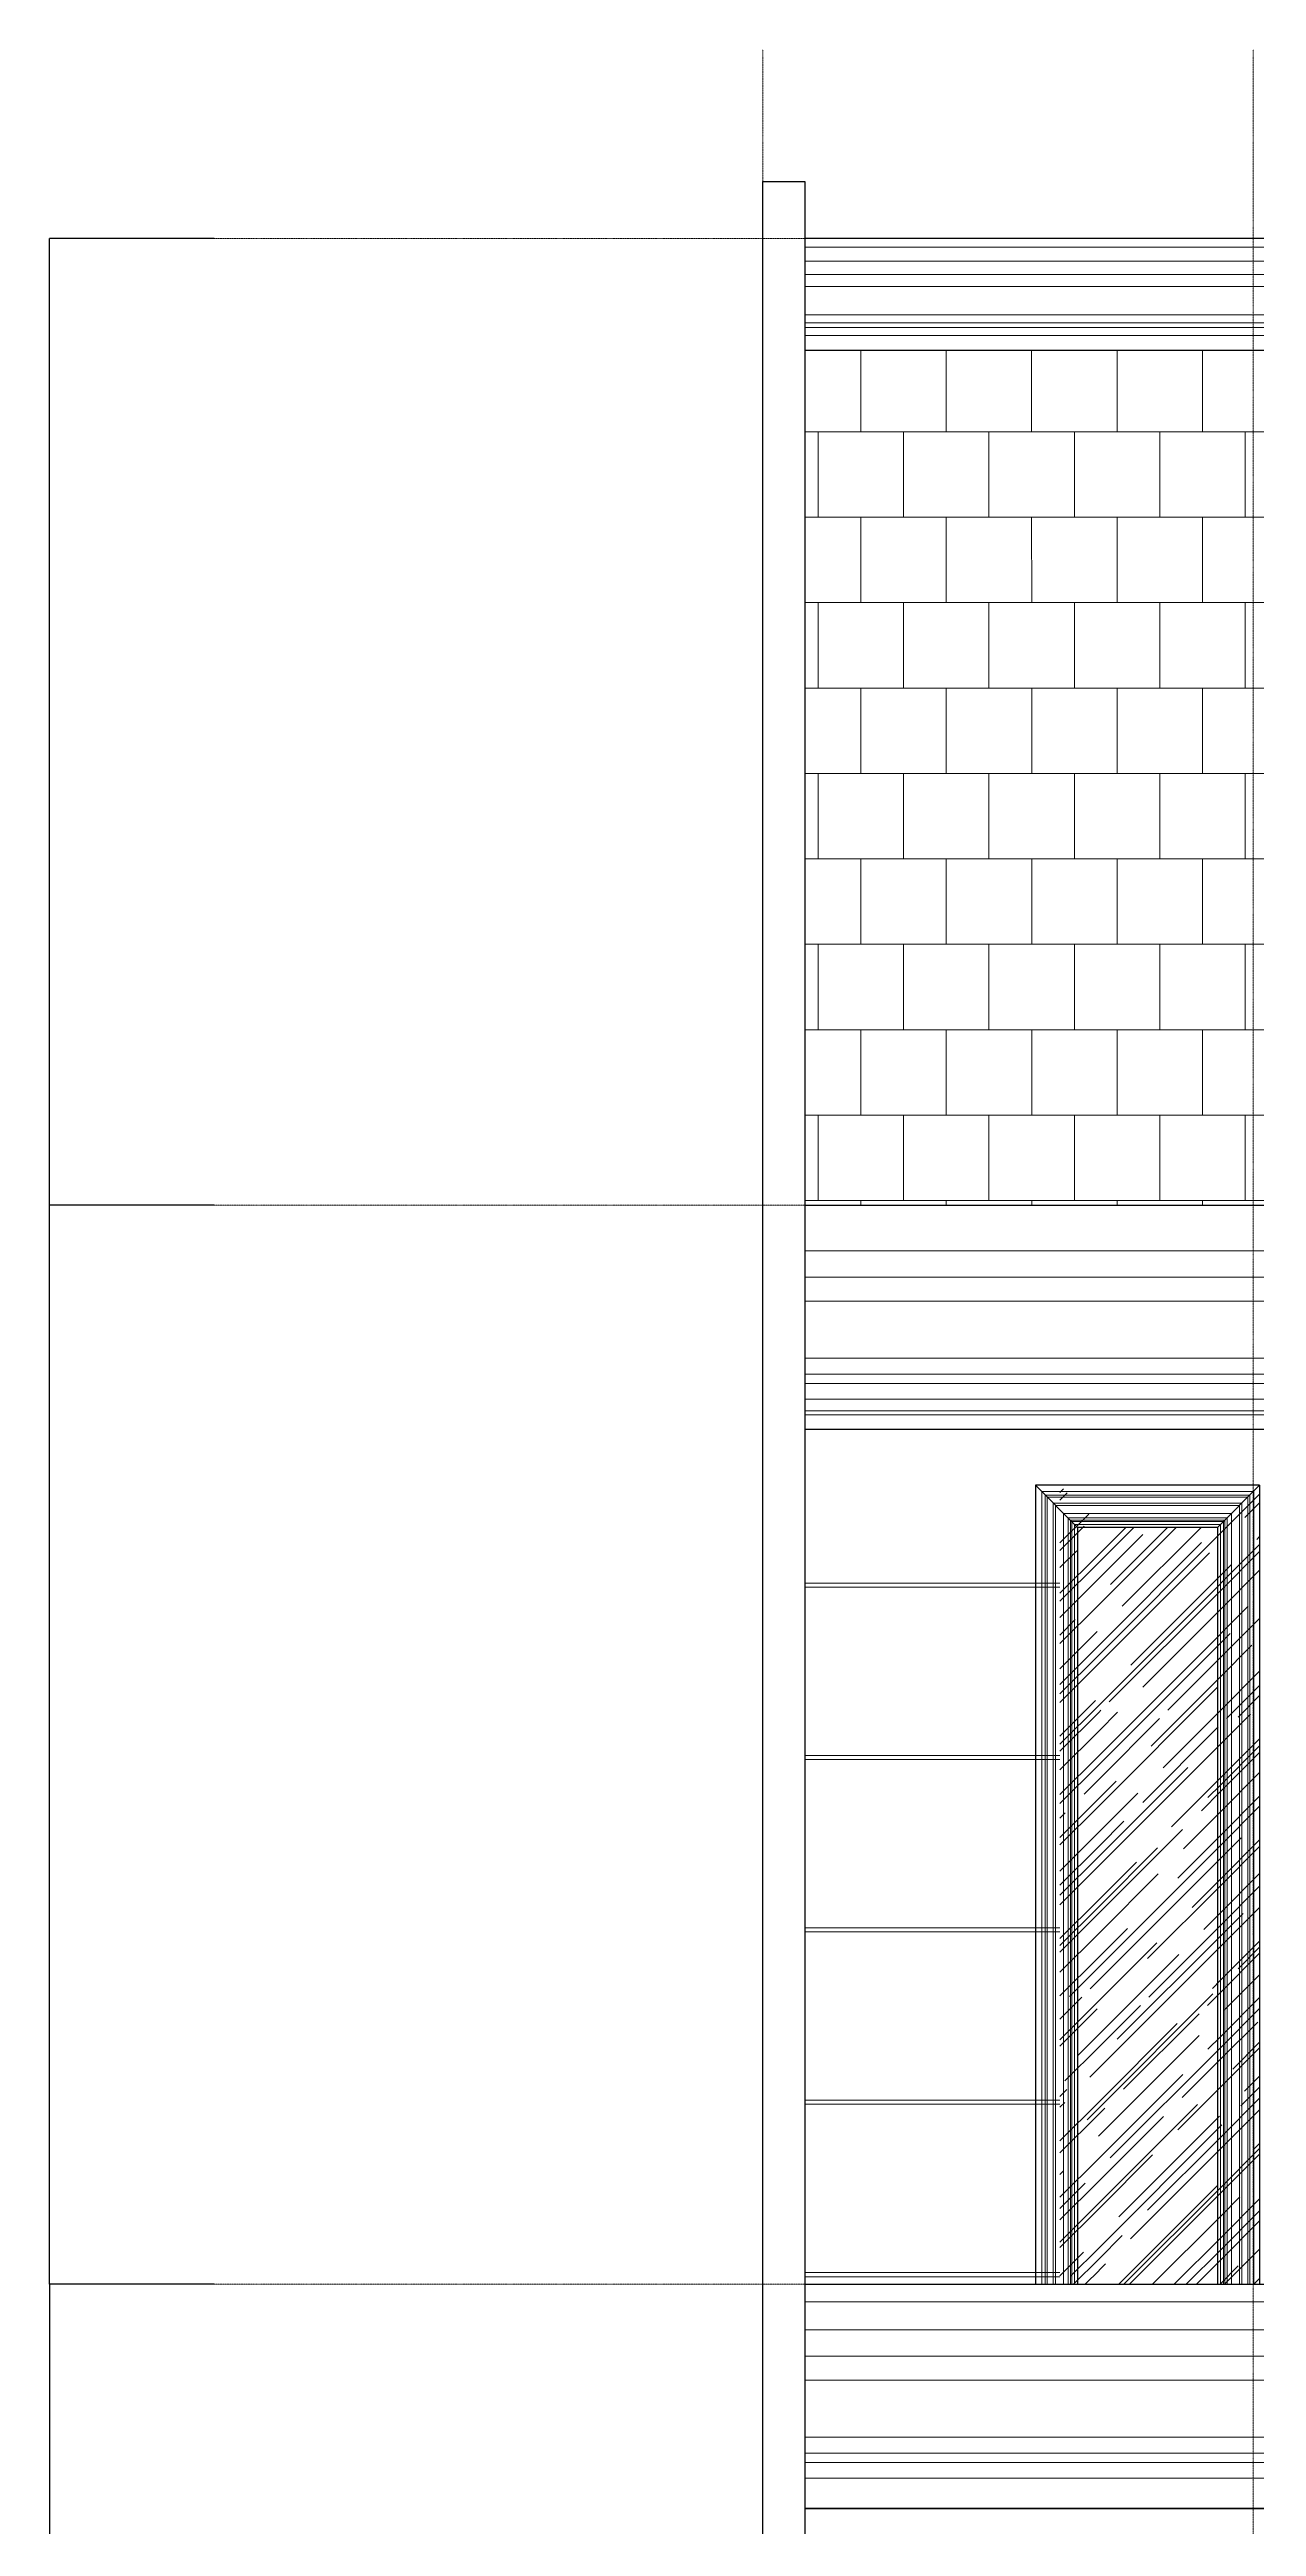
# Model space of a CAD drawing. Header units: millimetres. Extents: x -9564 to 494436, y -140371 to 4257.
# Drawn here: x 124220 to 128527, y -10513 to -1675 of the extents above; entities that cross this region are included whole.
import ezdxf

# ---------------------------------------------------------------- set-up
doc = ezdxf.new("R2010")
doc.units = ezdxf.units.MM
doc.header["$MEASUREMENT"] = 0
doc.linetypes.add('HIDDEN2', pattern=[0.1875, 0.125, -0.0625])
doc.layers.get('DEFPOINTS').update_dxf_attribs({"lineweight": 18})
doc.layers.add('09-Arsiran', color=8, linetype='Continuous', lineweight=5)
doc.layers.add('AS', color=8, linetype='HIDDEN2', lineweight=5)
doc.styles.add('style2', font='times.ttf', dxfattribs={"height": 0.18})
doc.dimstyles.new('ISO-25', dxfattribs={"dimtxt": 0.18, "dimasz": 0.12, "dimexe": 0.1, "dimexo": 0.1, "dimgap": 0.0625, "dimtad": 1, "dimtoh": 1, "dimdec": 0, "dimlfac": 1000, "dimtxsty": 'style2', "dimblk": 'ARCHTICK', "dimcen": 0.15, "dimclrd": 1, "dimclre": 1, "dimclrt": 4, "dimadec": 0, "dimazin": 0, "dimtfac": 1, "dimtdec": 0, "dimtmove": 0, "dimatfit": 3, "dimldrblk": 'OBLIQUE', "dimfxl": 1, "dimarcsym": 0})

# ---------------------------------------------------------------- blocks, each defined once
blk = doc.blocks.new('list')
for p, q in [((341.758, 201.8093), (340.958, 201.8093)), ((340.958, 201.8093), (340.958, 201.4605)), ((340.958, 201.8093), (341.1081, 201.6592)), ((341.758, 201.8093), (341.6079, 201.6592)), ((341.7357, 201.787), (341.7357, 198.9592)), ((341.758, 201.8093), (341.758, 201.4605)), ((341.6081, 201.6592), (341.1081, 201.6592)), ((341.1081, 201.6592), (341.1081, 198.9592)), ((341.6079, 201.6592), (341.6079, 198.9592)), ((340.958, 201.4605), (340.958, 201.4455)), ((340.958, 201.4455), (340.958, 200.8455)), ((341.758, 201.4605), (341.758, 201.4455)), ((341.758, 201.4455), (341.758, 200.8455)), ((340.958, 200.8455), (340.958, 200.8305)), ((340.958, 200.8305), (340.958, 200.2305)), ((341.758, 200.8455), (341.758, 200.8305)), ((341.758, 200.8305), (341.758, 200.2305)), ((340.958, 200.2305), (340.958, 200.2155)), ((340.958, 200.2155), (340.958, 199.6155)), ((341.758, 200.2305), (341.758, 200.2155)), ((341.758, 200.2155), (341.758, 199.6155)), ((340.958, 199.6155), (340.958, 199.6005)), ((340.958, 199.6005), (340.958, 198.9585)), ((341.758, 199.6155), (341.758, 199.6005)), ((341.758, 199.6005), (341.758, 198.9585))]:
    blk.add_line(p, q)
at = {"layer": '09-Arsiran'}
for p, q in [((340.9804, 201.787), (340.9804, 198.9592)), ((341.7357, 201.787), (340.9804, 201.787)), ((340.9927, 201.7747), (340.9927, 198.9592)), ((341.7234, 201.7747), (340.9927, 201.7747)), ((340.9999, 201.7674), (340.9999, 198.9592)), ((341.7161, 201.7674), (340.9999, 201.7674)), ((341.0213, 201.7461), (341.0213, 198.9592)), ((341.6948, 201.7461), (341.0213, 201.7461)), ((341.03, 201.7374), (341.03, 198.9592)), ((341.6861, 201.7374), (341.03, 201.7374)), ((341.0581, 201.7092), (341.0581, 198.9592)), ((341.6581, 201.7092), (341.0581, 201.7092)), ((341.0743, 201.6931), (341.642, 201.6931)), ((341.0743, 198.9592), (341.0743, 201.6931)), ((341.6418, 198.9592), (341.6418, 201.6931)), ((341.6579, 201.7092), (341.6579, 198.9592)), ((341.6861, 201.7374), (341.6861, 198.9592)), ((341.6948, 201.7461), (341.6948, 198.9592)), ((341.7161, 201.7674), (341.7161, 198.9592)), ((341.7234, 201.7747), (341.7234, 198.9592)), ((341.0827, 201.6846), (341.0827, 198.9592)), ((341.6335, 201.6846), (341.0827, 201.6846)), ((341.0875, 201.6799), (341.0875, 198.9592)), ((341.6288, 201.6799), (341.0875, 201.6799)), ((341.0979, 201.6695), (341.0978, 198.9592)), ((341.6184, 201.6695), (341.0979, 201.6695)), ((341.0979, 201.6695), (341.0979, 198.9592)), ((341.6182, 201.6695), (341.6182, 198.9592)), ((341.6182, 201.6695), (341.6182, 198.9592)), ((341.6286, 201.6799), (341.6286, 198.9592)), ((341.6333, 201.6846), (341.6333, 198.9592))]:
    blk.add_line(p, q, dxfattribs=at)
blk = doc.blocks.new('_ArchTick')
at = {"color": 0, "linetype": 'ByBlock', "const_width": 0.15}
blk.add_lwpolyline([(-0.5, -0.5), (0.5, 0.5)], dxfattribs=at)
blk = doc.blocks.new('*D704')
at = {"color": 1, "lineweight": -2, "transparency": 16777216}
for p, q in [((124807.3, -9648.9), (124220.2, -9648.9)), ((124220.3, -9648.9), (124220.3, -13498.9)), ((124807.3, -13498.9), (124220.2, -13498.9))]:
    blk.add_line(p, q, dxfattribs=at)
at = {"layer": 'DEFPOINTS', "color": 0, "transparency": 16777216}
for p in [(124807.4, -9648.9), (124220.3, -13498.9), (124807.4, -13498.9)]:
    blk.add_point(p, dxfattribs=at)
at = {"color": 1, "lineweight": -2, "transparency": 16777216, "xscale": 0.12, "yscale": 0.12, "zscale": 0.12}
for p, rotation in [((124220.3, -9648.9), 90), ((124220.3, -13498.9), 270)]:
    blk.add_blockref('_ArchTick', p, dxfattribs=dict(at, rotation=rotation))
at = {"color": 4, "transparency": 16777216, "insert": (124220.1, -11573.9), "char_height": 0.18, "attachment_point": 5, "rotation": 90, "style": 'style2'}
blk.add_mtext('3849999', dxfattribs=at)
blk = doc.blocks.new('_Oblique')
at = {"color": 0, "linetype": 'ByBlock', "lineweight": -2}
blk.add_line((-0.5, -0.5), (0.5, 0.5), dxfattribs=at)
blk = doc.blocks.new('*D705')
at = {"color": 1, "lineweight": -2, "transparency": 16777216}
for p, q in [((124807.3, -5798.9), (124220.2, -5798.9)), ((124220.3, -9648.9), (124220.3, -5798.9)), ((124807.3, -9648.9), (124220.2, -9648.9))]:
    blk.add_line(p, q, dxfattribs=at)
at = {"layer": 'DEFPOINTS', "color": 0, "transparency": 16777216}
for p in [(124220.3, -5798.9), (124807.4, -5798.9), (124807.4, -9648.9)]:
    blk.add_point(p, dxfattribs=at)
at = {"color": 1, "lineweight": -2, "transparency": 16777216, "xscale": 0.12, "yscale": 0.12, "zscale": 0.12}
for p, rotation in [((124220.3, -5798.9), 90), ((124220.3, -9648.9), 270)]:
    blk.add_blockref('_ArchTick', p, dxfattribs=dict(at, rotation=rotation))
at = {"color": 4, "transparency": 16777216, "insert": (124220.1, -7723.9), "char_height": 0.18, "attachment_point": 5, "rotation": 90, "style": 'style2'}
blk.add_mtext('3849999', dxfattribs=at)
blk = doc.blocks.new('*D706')
at = {"color": 1, "lineweight": -2, "transparency": 16777216}
for p, q in [((124807.3, -2348.9), (124220.2, -2348.9)), ((124220.3, -5798.9), (124220.3, -2348.9)), ((124807.3, -5798.9), (124220.2, -5798.9))]:
    blk.add_line(p, q, dxfattribs=at)
at = {"layer": 'DEFPOINTS', "color": 0, "transparency": 16777216}
for p in [(124220.3, -2348.9), (124807.4, -2348.9), (124807.4, -5798.9)]:
    blk.add_point(p, dxfattribs=at)
at = {"color": 1, "lineweight": -2, "transparency": 16777216, "xscale": 0.12, "yscale": 0.12, "zscale": 0.12}
for p, rotation in [((124220.3, -2348.9), 90), ((124220.3, -5798.9), 270)]:
    blk.add_blockref('_ArchTick', p, dxfattribs=dict(at, rotation=rotation))
at = {"color": 4, "transparency": 16777216, "insert": (124220.1, -4073.9), "char_height": 0.18, "attachment_point": 5, "rotation": 90, "style": 'style2'}
blk.add_mtext('3449999', dxfattribs=at)

msp = doc.modelspace()

# ---------------------------------------------------------------- hatches: boundary and pattern name
at = {"layer": '09-Arsiran'}
h = msp.add_hatch(dxfattribs=at)
h.set_pattern_fill('AR-B88', color=256, scale=1.5, angle=0.001)
h.set_pattern_definition([(0.001, (-205876.13, -169160.83), (-0.00532, 304.79994), []), (90.001, (-205876.13, -169160.83), (-152.40529, 304.79728), [304.79994, -304.79994])])
h.paths.add_polyline_path([(135440.5368, -5798.8937), (134840.5369, -2748.8943), (126915.5987, -2748.8943), (126915.5987, -5798.8937)])
h = msp.add_hatch(dxfattribs=at)
h.set_pattern_fill('AR-RROOF', color=256, scale=4.999999, angle=45)
h.set_pattern_definition([(45, (-213219.67, -203646.26), (107.763053, 287.36814), [1904.99964, -253.99995, 634.9999, -126.99998]), (45, (-213145.14, -203481.92), (-209.23993, 29.63484), [380.99993, -41.91, 761.99986, -95.24998]), (45, (-213251.106, -203525.03), (406.805526, 527.140935), [1015.9998, -177.79997, 507.9999, -126.99998])])
h.paths.add_polyline_path([(128388.1735, -6948.1963), (127975.5382, -6948.1963), (127965.2585, -6937.9166), (127965.2585, -9648.1958), (127965.2179, -9648.1958), (127965.2585, -6937.9166), (127825.4201, -6798.0783), (127825.42, -7146.8933), (127825.42, -7161.8933), (127825.42, -7761.8931), (127825.42, -7776.8931), (127825.42, -8376.893), (127825.42, -8391.893), (127825.42, -8991.8929), (127825.42, -9006.8929), (127825.42, -9648.893), (128538.2916, -9648.893), (128538.2916, -9006.8929), (128538.2916, -8991.8929), (128538.2916, -8391.893), (128538.2916, -8376.893), (128538.2916, -7776.8931), (128538.2916, -7761.8931), (128538.2916, -7161.8933), (128538.2916, -7146.8933), (128538.2916, -6798.0783), (128398.4532, -6937.9166), (128398.4532, -9648.1958), (128398.4938, -9648.1958), (128398.4532, -6937.9166)])

# ---------------------------------------------------------------- linework, layer by layer
for p, q in [((126765.5384, -16148.8917, 0), (126765.5384, -2146.3465, 0)), ((126765.5384, -2146.3465, 0), (126915.5987, -2146.3465, 0)), ((126915.5987, -2146.3465, 0), (126915.5987, -12628.8924, 0)), ((134919.9119, -2348.8943, 0), (126915.5987, -2348.8943, 0)), ((134840.5369, -2748.8943, 0), (126915.5987, -2748.8943, 0)), ((126915.5987, -5798.8937, 0), (136591.9134, -5798.8937)), ((136385.5384, -6598.8935, 0), (126915.5987, -6598.8935, 0)), ((126915.5384, -9648.893, 0), (129151.7883, -9648.893, 0)), ((126915.5987, -9648.893, 0), (136544.2884, -9648.893, 0)), ((126915.5384, -10448.8928, 0), (127925.5382, -10448.8928, 0)), ((136385.5384, -10448.8928, 0), (126915.5987, -10448.8928, 0)), ((127925.5382, -10448.8928, 0), (128440.5384, -10448.8928, 0)), ((128440.5384, -10448.8928, 0), (128590.5384, -10448.8928, 0))]:
    msp.add_line(p, q)
for p, q in [((134943.7244, -2380.1443, 0), (126915.5987, -2380.1443, 0)), ((134943.7244, -2430.1443, 0), (126915.5987, -2430.1443, 0)), ((134921.7634, -2477.2214, 0), (126915.5987, -2477.2214, 0)), ((134924.1301, -2519.8907, 0), (126915.5987, -2519.8907, 0)), ((134896.7318, -2621.5599, 0), (126915.5987, -2621.5599, 0)), ((134886.5194, -2650.3612, 0), (126915.5987, -2650.3612, 0)), ((134888.2646, -2666.8518, 0), (126915.5987, -2666.8518, 0)), ((134886.939, -2694.7706, 0), (126915.5987, -2694.7706, 0)), ((136591.9134, -5961.3936, 0), (126915.5987, -5961.3936, 0)), ((136547.9915, -6055.5479, 0), (126915.5987, -6055.5479, 0)), ((136552.7249, -6140.8863, 0), (126915.5987, -6140.8863, 0)), ((136497.9283, -6344.2248, 0), (126915.5987, -6344.2248, 0)), ((136477.5035, -6401.8273, 0), (126915.5987, -6401.8273, 0)), ((136480.9938, -6434.8086, 0), (126915.5987, -6434.8086, 0)), ((136478.3426, -6490.6462, 0), (126915.5987, -6490.6462, 0)), ((126915.5987, -6531.8934, 0), (131730.5377, -6531.8934, 0)), ((126915.5987, -6546.8934, 0), (131730.5377, -6546.8934, 0)), ((126915.5987, -7146.8933, 0), (127825.42, -7146.8933, 0)), ((126915.5987, -7161.8933, 0), (127825.42, -7161.8933, 0)), ((126915.5987, -7761.8931, 0), (127825.42, -7761.8931, 0)), ((126915.5987, -7776.8931, 0), (127825.42, -7776.8931, 0)), ((126915.5987, -8376.893, 0), (127825.42, -8376.893, 0)), ((126915.5987, -8391.893, 0), (127825.42, -8391.893, 0)), ((126915.5987, -8991.8929, 0), (127825.42, -8991.8929, 0)), ((126915.5987, -9006.8929, 0), (127825.42, -9006.8929, 0)), ((126915.5987, -9606.8928, 0), (127825.42, -9606.8928, 0)), ((126915.5987, -9621.8928, 0), (127825.42, -9621.8928, 0)), ((136591.9134, -9711.3929, 0), (126915.5987, -9711.3929, 0)), ((136591.9134, -9811.3929, 0), (126915.5987, -9811.3929, 0)), ((136547.9915, -9905.5472, 0), (126915.5987, -9905.5472, 0)), ((136552.7249, -9990.8856, 0), (126915.5987, -9990.8856, 0)), ((136497.9283, -10194.2241, 0), (126915.5987, -10194.2241, 0)), ((136477.5035, -10251.8266, 0), (126915.5987, -10251.8266, 0)), ((136480.9938, -10284.8079, 0), (126915.5987, -10284.8079, 0)), ((136478.3426, -10340.6454, 0), (126915.5987, -10340.6454, 0))]:
    msp.add_line(p, q, dxfattribs=at)
at = {"layer": 'AS'}
for p, q in [((126765.5384, -19155.6272, 0), (126765.5384, -1674.9209, 0)), ((128515.5381, -19155.6272, 0), (128515.5381, -1674.9209, 0)), ((124807.3945, -2348.8943, 0), (144621.1959, -2348.8943, 0)), ((124807.3945, -5798.8937, 0), (144621.1959, -5798.8937, 0)), ((124807.3945, -9648.893, 0), (144621.1959, -9648.893, 0))]:
    msp.add_line(p, q, dxfattribs=at)

# ---------------------------------------------------------------- block references
at = {"xscale": 999.9998119083025, "yscale": 999.9998119083025, "zscale": 999.9998119083025}
msp.add_blockref('list', (-213219.6747, -208607.382, 0), dxfattribs=at)

# ---------------------------------------------------------------- dimensions: what is measured, and where the dimension line sits
for base, p1, p2, picture, middle in [((124220.2618, -2348.8943, 0), (124807.3945, -5798.8937, 0), (124807.3945, -2348.8943, 0), '*D706', (124220.1075, -4073.894, 0)), ((124220.2618, -5798.8937, 0), (124807.3945, -9648.893, 0), (124807.3945, -5798.8937, 0), '*D705', (124220.1075, -7723.8933, 0)), ((124220.2618, -13498.8922, 0), (124807.3945, -9648.893, 0), (124807.3945, -13498.8922, 0), '*D704', (124220.1075, -11573.8926, 0))]:
    dim = msp.add_linear_dim(base=base, p1=p1, p2=p2, angle=90, dimstyle='ISO-25')
    dim.commit()
    dim.dimension.update_dxf_attribs({"geometry": picture, "text_midpoint": middle})

doc.saveas('drawing.dxf')
